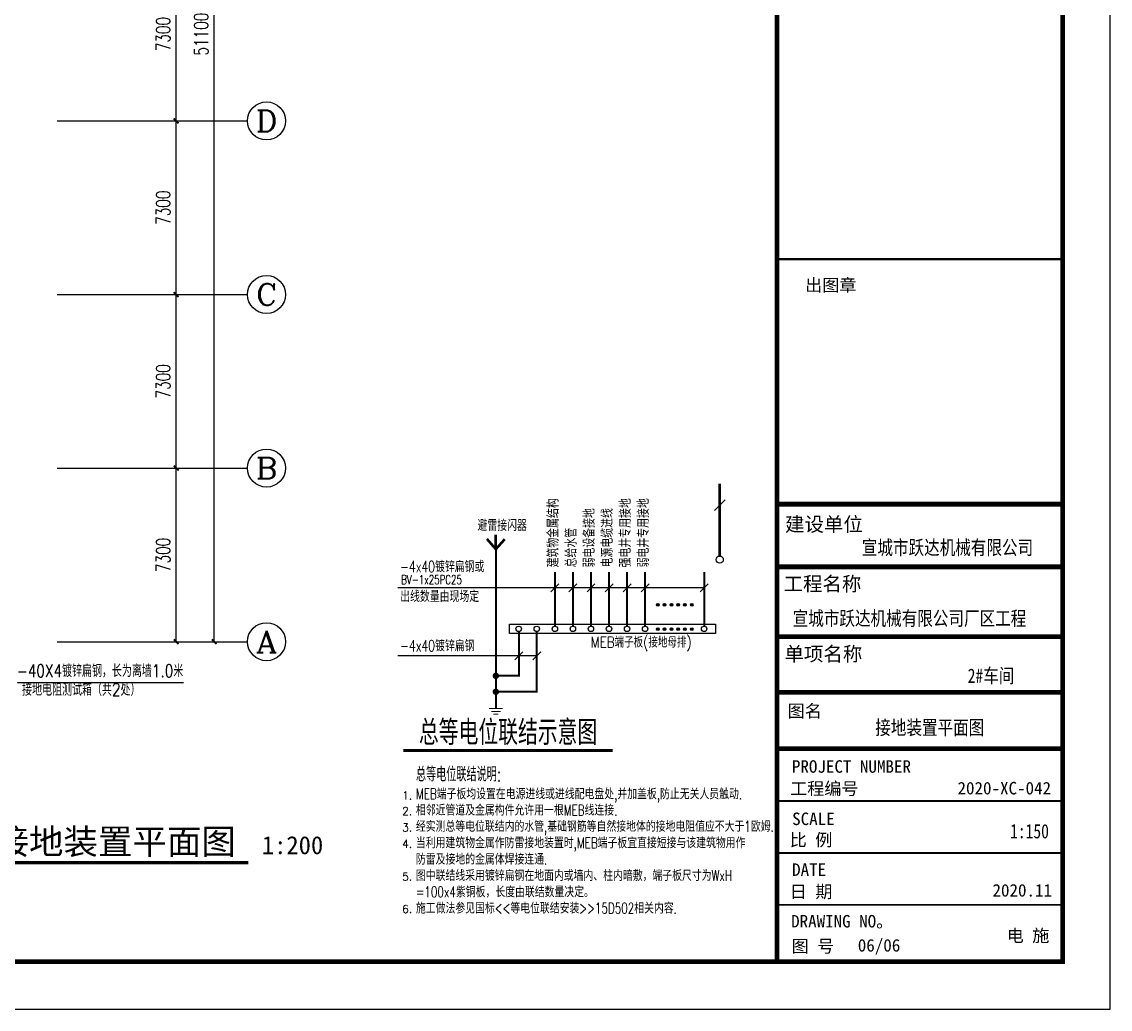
# Model space of a CAD drawing. Extents: x 1680110 to 2699828, y 269661 to 891349.
# Drawn here: x 2434440 to 2480218, y 389232 to 430757 of the extents above; entities that cross this region are included whole.
import ezdxf
from ezdxf.enums import TextEntityAlignment as Align

# ---------------------------------------------------------------- set-up
doc = ezdxf.new("R2010")
doc.units = 0
doc.header["$LTSCALE"] = 1000
doc.header["$MEASUREMENT"] = 0
doc.linetypes.add('DASHDOT', pattern=[25.4, 12.7, -6.35, 0, -6.35])
for name, color, linetype in [('AXIS', 3, 'Continuous'), ('AXIS_TEXT', 7, 'Continuous'), ('DIM-照明', 3, 'Continuous'), ('DIM-箱柜', 3, 'Continuous'), ('DIM_SYMB', 3, 'Continuous'), ('PUB_TITLE', 4, 'Continuous'), ('TEXT', 7, 'Continuous'), ('中文', 2, 'Continuous'), ('图框', 4, 'Continuous'), ('数字', 3, 'Continuous')]:
    doc.layers.add(name, color=color, linetype=linetype)
doc.layers.add('照明平面设备层', color=11, linetype='Continuous', lineweight=20)
doc.layers.add('照明线路', color=1, linetype='Continuous', lineweight=50)
doc.styles.add('-黑体', font='simhei.ttf', dxfattribs={"width": 0.8})
doc.styles.add('_TCH_AXIS', font='COMPLEX', dxfattribs={"bigfont": 'GBCBIG'})
doc.styles.add('_TCH_DIM_T3', font='SIMPLEX', dxfattribs={"width": 0.705882, "bigfont": 'GBCBIG'})
doc.styles.add('_TEL_DIM', font='SIMPLEX', dxfattribs={"width": 0.8, "height": 3.5, "bigfont": 'HZTXT'})
doc.styles.add('ACC', font='txt.shx', dxfattribs={"width": 0.9, "bigfont": 'hztxt.shx'})
doc.styles.add('COMPLEX', font='COMPLEX')
doc.styles.add('HZTXT', font='txt', dxfattribs={"width": 0.7, "height": 300, "bigfont": 'HZTXT'})
doc.styles.add('ROMANC', font='romanc', dxfattribs={"width": 0.8})
doc.styles.add('宋体', font='')
doc.styles.add('黑体', font='simhei.ttf')
doc.styles.get('宋体').set_extended_font_data('NSimSun')
doc.dimstyles.new('_TCH_ARCH&&200', dxfattribs={"dimtxt": 595, "dimasz": 200, "dimexe": 500, "dimexo": 600, "dimgap": 252.5, "dimtad": 1, "dimdec": 0, "dimzin": 0, "dimdsep": 46, "dimtxsty": '_TCH_DIM_T3', "dimblk": 'ARCHTICK', "dimcen": 0.09, "dimclrt": 7, "dimazin": 2, "dimtfac": 1, "dimtdec": 0, "dimtix": 1, "dimtmove": 2, "dimatfit": 3, "dimfxl": 0, "dimtolj": 1, "dimtzin": 0, "dimarcsym": 0})

# ---------------------------------------------------------------- blocks, each defined once
blk = doc.blocks.new('A$C31D40216')
at = {"layer": '图框', "color": 4}
for points, const_width in [([(74, 60000), (74, 0)], 148), ([(74, 14429), (9055, 14429)], 149), ([(74, 12453), (9058, 12453)], 149), ([(74, 10252), (9088, 10252)], 149), ([(74, 8496), (9088, 8496)], 149), ([(74, 6719), (9088, 6719)], 149), ([(74, 5071), (9088, 5071)], 60.5), ([(74, 3426), (9088, 3426)], 60.5), ([(74, 1793), (9088, 1793)], 60.5)]:
    blk.add_lwpolyline(points, dxfattribs=dict(at, const_width=const_width))
at = {"layer": '图框', "color": 0, "const_width": 75}
blk.add_lwpolyline([(74, 22160), (9088, 22160)], dxfattribs=at)
at = {"layer": 'TEXT', "color": 3, "style": '-黑体', "width": 0.8}
for s, height, p in [('宣城市跃达机械有限公司', 450.22, (2752, 12837)), ('宣城市跃达机械有限公司厂区工程', 450.22, (571, 10603)), ('2#车间', 450.2, (6092, 8794)), ('1:150', 450.2, (7429, 3890))]:
    blk.add_text(s, height=height, dxfattribs=at).set_placement(p)
at = {"layer": '图框', "color": 4}
for s, height, style, p in [('出图章', 394.4, '黑体', (967, 21139)), ('建设单位', 450, '黑体', (331, 13570)), ('工程名称', 450, '黑体', (282, 11692)), ('单项名称', 450, '黑体', (312, 9482)), ('图名', 394.4, '黑体', (415, 7709)), ('工程编号', 394.4, '黑体', (493, 5262)), ('2020-XC-042', 394.42, '宋体', (5770, 5275)), ('SCALE', 394.4, '黑体', (555, 4308)), ('比 例', 394.4, '黑体', (479, 3644)), ('DATE', 394.4, '黑体', (553, 2706)), ('日 期', 394.4, '黑体', (479, 2011)), ('2020.11', 394.4, '宋体', (6874, 2053)), ('DRAWING NO。', 394.42, '黑体', (522, 1078)), ('图 号', 394.4, '黑体', (535, 291))]:
    blk.add_text(s, height=height, dxfattribs=dict(at, style=style)).set_placement(p)
at = {"layer": '图框', "color": 0, "style": '黑体'}
blk.add_text('PROJECT NUMBER', height=394.42, dxfattribs=at).set_placement((546, 5959))
at = {"layer": '图框', "color": 3, "style": '宋体'}
blk.add_text('电 施', height=394.4, dxfattribs=at).set_placement((7323, 625))
blk = doc.blocks.new('_ArchTick')
at = {"color": 0, "linetype": 'ByBlock', "const_width": 0.4}
blk.add_lwpolyline([(-0.5, -0.5), (0.5, 0.5)], dxfattribs=at)
blk = doc.blocks.new('*D61')
at = {"layer": 'AXIS', "color": 0, "lineweight": -2, "transparency": 16777216}
for p, q in [((2436533, 411988), (2441433, 411988)), ((2440933, 404688), (2440933, 411988)), ((2436533, 404688), (2441433, 404688))]:
    blk.add_line(p, q, dxfattribs=at)
at = {"layer": 'Defpoints', "color": 0, "transparency": 16777216}
for p in [(2435933, 411988), (2440933, 411988), (2435933, 404688)]:
    blk.add_point(p, dxfattribs=at)
at = {"layer": 'AXIS', "color": 0, "lineweight": -2, "transparency": 16777216, "xscale": 200, "yscale": 200, "zscale": 200}
for p, rotation in [((2440933, 411988), 90), ((2440933, 404688), 270)]:
    blk.add_blockref('_ArchTick', p, dxfattribs=dict(at, rotation=rotation))
at = {"layer": 'AXIS', "color": 7, "transparency": 16777216, "insert": (2440383, 408338), "char_height": 595, "attachment_point": 5, "rotation": 90, "style": '_TCH_DIM_T3'}
blk.add_mtext('\\A1;7300', dxfattribs=at)
blk = doc.blocks.new('*D62')
at = {"layer": 'AXIS', "color": 0, "lineweight": -2, "transparency": 16777216}
for p, q in [((2436533, 419288), (2441433, 419288)), ((2440933, 411988), (2440933, 419288)), ((2436533, 411988), (2441433, 411988))]:
    blk.add_line(p, q, dxfattribs=at)
at = {"layer": 'Defpoints', "color": 0, "transparency": 16777216}
for p in [(2435933, 419288), (2440933, 419288), (2435933, 411988)]:
    blk.add_point(p, dxfattribs=at)
at = {"layer": 'AXIS', "color": 0, "lineweight": -2, "transparency": 16777216, "xscale": 200, "yscale": 200, "zscale": 200}
for p, rotation in [((2440933, 419288), 90), ((2440933, 411988), 270)]:
    blk.add_blockref('_ArchTick', p, dxfattribs=dict(at, rotation=rotation))
at = {"layer": 'AXIS', "color": 7, "transparency": 16777216, "insert": (2440383, 415638), "char_height": 595, "attachment_point": 5, "rotation": 90, "style": '_TCH_DIM_T3'}
blk.add_mtext('\\A1;7300', dxfattribs=at)
blk = doc.blocks.new('*D63')
at = {"layer": 'AXIS', "color": 0, "lineweight": -2, "transparency": 16777216}
for p, q in [((2436533, 426588), (2441433, 426588)), ((2440933, 419288), (2440933, 426588)), ((2436533, 419288), (2441433, 419288))]:
    blk.add_line(p, q, dxfattribs=at)
at = {"layer": 'Defpoints', "color": 0, "transparency": 16777216}
for p in [(2435933, 426588), (2440933, 426588), (2435933, 419288)]:
    blk.add_point(p, dxfattribs=at)
at = {"layer": 'AXIS', "color": 0, "lineweight": -2, "transparency": 16777216, "xscale": 200, "yscale": 200, "zscale": 200}
for p, rotation in [((2440933, 426588), 90), ((2440933, 419288), 270)]:
    blk.add_blockref('_ArchTick', p, dxfattribs=dict(at, rotation=rotation))
at = {"layer": 'AXIS', "color": 7, "transparency": 16777216, "insert": (2440383, 422938), "char_height": 595, "attachment_point": 5, "rotation": 90, "style": '_TCH_DIM_T3'}
blk.add_mtext('\\A1;7300', dxfattribs=at)
blk = doc.blocks.new('*D64')
at = {"layer": 'AXIS', "color": 0, "lineweight": -2, "transparency": 16777216}
for p, q in [((2436533, 433888), (2441433, 433888)), ((2440933, 426588), (2440933, 433888)), ((2436533, 426588), (2441433, 426588))]:
    blk.add_line(p, q, dxfattribs=at)
at = {"layer": 'Defpoints', "color": 0, "transparency": 16777216}
for p in [(2435933, 433888), (2440933, 433888), (2435933, 426588)]:
    blk.add_point(p, dxfattribs=at)
at = {"layer": 'AXIS', "color": 0, "lineweight": -2, "transparency": 16777216, "xscale": 200, "yscale": 200, "zscale": 200}
for p, rotation in [((2440933, 433888), 90), ((2440933, 426588), 270)]:
    blk.add_blockref('_ArchTick', p, dxfattribs=dict(at, rotation=rotation))
at = {"layer": 'AXIS', "color": 7, "transparency": 16777216, "insert": (2440383, 430238), "char_height": 595, "attachment_point": 5, "rotation": 90, "style": '_TCH_DIM_T3'}
blk.add_mtext('\\A1;7300', dxfattribs=at)
blk = doc.blocks.new('*D68')
at = {"layer": 'AXIS', "color": 0, "lineweight": -2, "transparency": 16777216}
for p, q in [((2436533, 455788), (2443033, 455788)), ((2442533, 404688), (2442533, 455788)), ((2436533, 404688), (2443033, 404688))]:
    blk.add_line(p, q, dxfattribs=at)
at = {"layer": 'Defpoints', "color": 0, "transparency": 16777216}
for p in [(2435933, 455788), (2442533, 455788), (2435933, 404688)]:
    blk.add_point(p, dxfattribs=at)
at = {"layer": 'AXIS', "color": 0, "lineweight": -2, "transparency": 16777216, "xscale": 200, "yscale": 200, "zscale": 200}
for p, rotation in [((2442533, 455788), 90), ((2442533, 404688), 270)]:
    blk.add_blockref('_ArchTick', p, dxfattribs=dict(at, rotation=rotation))
at = {"layer": 'AXIS', "color": 7, "transparency": 16777216, "insert": (2441983, 430238), "char_height": 595, "attachment_point": 5, "rotation": 90, "style": '_TCH_DIM_T3'}
blk.add_mtext('\\A1;51100', dxfattribs=at)
blk = doc.blocks.new('_AXISO')
blk.add_circle((0, 0), 0.5)
at = {"layer": 'AXIS_TEXT', "style": 'COMPLEX', "width": 1.041667}
blk.add_attdef('A', text='', height=0.56, dxfattribs=at).set_placement((-0.25, -0.28), (0.25, -0.28), align=Align.FIT)

msp = doc.modelspace()

# ---------------------------------------------------------------- hatches: boundary and pattern name
at = {"layer": '中文', "linetype": 'ByBlock'}
for points in [[(2461248.8, 406243.3, 1), (2461135, 406243.3, 1)], [(2461533.5, 406243.3, 1), (2461419.6, 406243.3, 1)], [(2461818.1, 406243.3, 1), (2461704.3, 406243.3, 1)], [(2462102.8, 406243.3, 1), (2461988.9, 406243.3, 1)], [(2462387.4, 406243.3, 1), (2462273.6, 406243.3, 1)], [(2462672.1, 406243.3, 1), (2462558.2, 406243.3, 1)], [(2461248.8, 405216.4, 1), (2461135, 405216.4, 1)], [(2461533.5, 405216.4, 1), (2461419.6, 405216.4, 1)], [(2461818.1, 405216.4, 1), (2461704.3, 405216.4, 1)], [(2462102.8, 405216.4, 1), (2461988.9, 405216.4, 1)], [(2462387.4, 405216.4, 1), (2462273.6, 405216.4, 1)], [(2462672.1, 405216.4, 1), (2462558.2, 405216.4, 1)]]:
    msp.add_hatch(color=256, dxfattribs=at).paths.add_polyline_path(points)
h = msp.add_hatch(color=256, dxfattribs=at)
edge = h.paths.add_edge_path()
edge.add_ellipse((2454380.3, 403253.1), major_axis=(-10.1, 136.3), ratio=1, start_angle=0, end_angle=360)
h = msp.add_hatch(color=256, dxfattribs=at)
edge = h.paths.add_edge_path()
edge.add_ellipse((2454380.3, 402581.2), major_axis=(-10.1, 136.3), ratio=1, start_angle=0, end_angle=360)

# ---------------------------------------------------------------- linework, layer by layer
at = {"layer": 'AXIS'}
for p, q in [((2435933.4, 426588), (2443933.4, 426588)), ((2435933.4, 419288), (2443933.4, 419288)), ((2435933.4, 411988), (2443933.4, 411988)), ((2435933.4, 404688), (2443933.4, 404688))]:
    msp.add_line(p, q, dxfattribs=at)
at = {"layer": 'DIM-照明'}
msp.add_line((2434263.2, 402974.9), (2441239, 402974.9), dxfattribs=at)
at = {"layer": 'DIM_SYMB', "const_width": 140}
msp.add_lwpolyline([(2433293.1, 395401.4), (2443975.6, 395401.4)], dxfattribs=at)
at = {"layer": 'PUB_TITLE'}
msp.add_lwpolyline([(2361418.2, 389232.4), (2480218.2, 389232.4), (2480218.2, 473232.4), (2361418.2, 473232.4)], close=True, dxfattribs=at)
at = {"layer": 'PUB_TITLE', "const_width": 200}
msp.add_lwpolyline([(2366418.2, 391232.4), (2478218.2, 391232.4), (2478218.2, 471232.4), (2366418.2, 471232.4)], close=True, dxfattribs=at)
at = {"layer": '中文', "linetype": 'ByBlock'}
for p, q in [((2464020.4, 410657.8, 0), (2463572.8, 410210.8, 0)), ((2457030.3, 407114.5, 0), (2456694.6, 406779.3, 0)), ((2457789.4, 407114.5, 0), (2457453.7, 406779.3, 0)), ((2458548.5, 407114.5, 0), (2458212.8, 406779.3, 0)), ((2459307.5, 407114.5, 0), (2458971.9, 406779.3, 0)), ((2460066.6, 407114.5, 0), (2459730.9, 406779.3, 0)), ((2460825.7, 407114.5, 0), (2460490, 406779.3, 0)), ((2463309, 407114.5, 0), (2462973.4, 406779.3, 0)), ((2455514.6, 404259.8, 0), (2455179, 403924.5, 0)), ((2456267.1, 404259.8, 0), (2455931.4, 403924.5, 0))]:
    msp.add_line(p, q, dxfattribs=at)
at = {"layer": '中文', "ltscale": 1200}
for p, q in [((2463141.2, 406946.9, 0), (2450253.3, 406946.9, 0)), ((2456099.3, 404092.2, 0), (2450253.3, 404092.2, 0))]:
    msp.add_line(p, q, dxfattribs=at)
at = {"layer": '中文', "linetype": 'ByBlock', "elevation": 0}
msp.add_lwpolyline([(2454946.4, 405418.9), (2463611.1, 405418.9), (2463611.1, 405039.1), (2454946.4, 405039.1)], close=True, dxfattribs=at)
at = {"layer": '中文', "const_width": 126.5, "elevation": 0}
msp.add_lwpolyline([(2450489.2, 400107.4), (2459290.7, 400107.4)], dxfattribs=at)
at = {"layer": '中文', "linetype": 'ByBlock'}
for centre, radius in [((2463793.9, 408139.6, 0), 152.1), ((2461191.9, 406243.3, 0), 56.9), ((2461476.6, 406243.3, 0), 56.9), ((2461761.2, 406243.3, 0), 56.9), ((2462045.9, 406243.3, 0), 56.9), ((2462330.5, 406243.3, 0), 56.9), ((2462615.2, 406243.3, 0), 56.9), ((2455340.2, 405225.9, 0), 114.1), ((2456099.3, 405225.9, 0), 114.1), ((2456860.4, 405225.9, 0), 114.1), ((2457619.5, 405225.9, 0), 114.1), ((2458378.6, 405225.9, 0), 114.1), ((2459137.6, 405225.9, 0), 114.1), ((2459896.7, 405225.9, 0), 114.1), ((2460655.8, 405225.9, 0), 114.1), ((2461191.9, 405216.4, 0), 56.9), ((2461476.6, 405216.4, 0), 56.9), ((2461761.2, 405216.4, 0), 56.9), ((2462045.9, 405216.4, 0), 56.9), ((2462330.5, 405216.4, 0), 56.9), ((2462615.2, 405216.4, 0), 56.9), ((2463139.1, 405225.9, 0), 114.1)]:
    msp.add_circle(centre, radius, dxfattribs=at)
at = {"layer": '照明平面设备层', "ltscale": 1200}
for p, q in [((2454095.7, 401880.6, 0), (2454665, 401880.6, 0)), ((2454190.6, 401759.4, 0), (2454570.1, 401759.4, 0)), ((2454285.5, 401641.8, 0), (2454475.2, 401641.8, 0))]:
    msp.add_line(p, q, dxfattribs=at)
at = {"layer": '照明线路', "ltscale": 1.2}
for q in [(2454009.6, 408999, 0), (2454380.3, 409188.4, 0), (2454751.1, 408999, 0)]:
    msp.add_line((2454380.3, 408578.8, 0), q, dxfattribs=at)
at = {"layer": '照明线路', "ltscale": 1.2, "elevation": 0}
for points, const_width in [([(2463796.6, 408291.7), (2463796.6, 411339.4)], 113.9), ([(2454380.3, 401880.6), (2454380.3, 408578.8)], 85.4), ([(2456862.5, 405340), (2456862.5, 407625.7)], 85.4), ([(2457621.5, 405340), (2457621.5, 407625.7)], 85.4), ([(2458380.6, 405340), (2458380.6, 407625.7)], 85.4), ([(2459139.7, 405340), (2459139.7, 407625.7)], 85.4), ([(2459898.8, 405340), (2459898.8, 407625.7)], 85.4), ([(2460657.8, 405340), (2460657.8, 407625.7)], 85.4), ([(2463141.2, 405340), (2463141.2, 407625.7)], 85.4), ([(2455346.8, 405112), (2455346.8, 403253.1), (2454380.3, 403253.1)], 85.4), ([(2456099.3, 405111.8), (2456099.3, 402581.2), (2454380.3, 402581.2)], 85.4)]:
    msp.add_lwpolyline(points, dxfattribs=dict(at, const_width=const_width))

# ---------------------------------------------------------------- block references
at = {"xscale": 1.333333333333333, "yscale": 1.333333333333333, "zscale": 1.333333333333333}
msp.add_blockref('A$C31D40216', (2466101.2, 391232.4), dxfattribs=at)
at = {"layer": 'AXIS'}
ref = msp.add_blockref('_AXISO', (2444733.4, 426588), dxfattribs=dict(at, xscale=1600, yscale=1600, zscale=1600))
ref.add_attrib('A', 'D', dxfattribs={"layer": 'AXIS_TEXT', "height": 905.1, "style": '_TCH_AXIS', "width": 1.235294}).set_placement((2444280.9, 426135.5), (2445186, 426135.5), align=Align.FIT)
ref = msp.add_blockref('_AXISO', (2444733.4, 419288), dxfattribs=dict(at, xscale=1600, yscale=1600, zscale=1600))
ref.add_attrib('A', 'C', dxfattribs={"layer": 'AXIS_TEXT', "height": 905.1, "style": '_TCH_AXIS', "width": 1.4}).set_placement((2444280.9, 418835.5), (2445186, 418835.5), align=Align.FIT)
ref = msp.add_blockref('_AXISO', (2444733.4, 411988), dxfattribs=dict(at, xscale=1600, yscale=1600, zscale=1600))
ref.add_attrib('A', 'B', dxfattribs={"layer": 'AXIS_TEXT', "height": 905.1, "style": '_TCH_AXIS', "width": 1.235294}).set_placement((2444280.9, 411535.5), (2445186, 411535.5), align=Align.FIT)
ref = msp.add_blockref('_AXISO', (2444733.4, 404688), dxfattribs=dict(at, xscale=1600, yscale=1600, zscale=1600))
ref.add_attrib('A', 'A', dxfattribs={"layer": 'AXIS_TEXT', "height": 905.1, "style": '_TCH_AXIS', "width": 1.166667}).set_placement((2444280.9, 404235.5), (2445186, 404235.5), align=Align.FIT)

# ---------------------------------------------------------------- texts
at = {"layer": 'DIM-箱柜', "color": 7, "style": '_TEL_DIM', "width": 0.8}
for s, p in [('-40X4镀锌扁钢，长为离墙1.0米', (2434224.4, 403200.3)), ('接地电阻测试箱（共2处）', (2434452.3, 402412))]:
    msp.add_text(s, height=525, dxfattribs=at).set_placement(p)
at = {"layer": 'DIM_SYMB', "color": 7, "style": '宋体'}
for s, height, p in [('接地装置平面图', 1063.29, (2433293.1, 395751.8)), ('1:200', 759.49, (2444535.6, 395751.8))]:
    msp.add_text(s, height=height, dxfattribs=at).set_placement(p)
at = {"layer": 'TEXT', "color": 3, "style": '-黑体', "width": 0.8}
msp.add_text('接地装置平面图', height=600.3, dxfattribs=at).set_placement((2470336.2, 400779.1))
at = {"layer": '中文', "linetype": 'ByBlock'}
for s, height, style, width, p in [('避雷接闪器', 474.42, 'ACC', 0.7, (2453606.5, 409345.4, 0)), ('-4x40镀锌扁钢或', 474.42, 'ACC', 0.7, (2450354.4, 407609.4, 0)), ('出线数量由现场定', 474.42, 'ACC', 0.7, (2450354.4, 406355.2, 0)), ('-4x40镀锌扁钢', 474.42, 'ACC', 0.7, (2450354.4, 404281.6, 0)), ('MEB端子板(接地母排)', 455.443, 'HZTXT', 0.8, (2458372, 404441.6, 0)), ('总等电位联结说明:', 607.26, 'ACC', 0.7, (2451017.6, 398809.9, 0)), ('MEB端子板均设置在电源进线或进线配电盘处,并加盖板,防止无关人员触动.', 455.443, 'ACC', 0.7, (2451017.6, 398060.1, 0)), ('相邻近管道及金属构件允许用一根MEB线连接.', 455.443, 'ACC', 0.7, (2451017.6, 397376.9, 0)), ('经实测总等电位联结内的水管,基础钢筋等自然接地体的接地电阻值应不大于1欧姆.', 455.443, 'ACC', 0.7, (2451017.6, 396693.8, 0)), ('当利用建筑物金属作防雷接地装置时,MEB端子板宜直接短接与该建筑物用作', 455.443, 'ACC', 0.7, (2451017.6, 396001.9, 0)), ('防雷及接地的金属体焊接连通.', 455.443, 'ACC', 0.7, (2451017.6, 395313.1, 0)), ('图中联结线采用镀锌扁钢在地面内或墙内、柱内暗敷，端子板尺寸为WxH', 455.443, 'ACC', 0.7, (2451017.6, 394627.6, 0)), ('=100x4紫铜板，长度由联结数量决定。', 455.443, 'ACC', 0.7, (2451017.6, 393938.8, 0)), ('施工做法参见国标<<等电位联结安装>>15D502相关内容.', 455.443, 'ACC', 0.7, (2451017.6, 393255.6, 0))]:
    msp.add_text(s, height=height, dxfattribs=dict(at, style=style, width=width)).set_placement(p)
at = {"layer": '中文', "linetype": 'ByBlock', "style": 'ACC', "width": 0.7}
for s, p in [('建筑物金属结构', (2457021, 407812.8, 0)), ('弱电设备接地', (2458539.1, 407812.8, 0)), ('电源电缆进线', (2459298.2, 407812.8, 0)), ('强电井专用接地', (2460057.3, 407812.8, 0)), ('弱电井专用接地', (2460816.3, 407812.8, 0)), ('总给水管', (2457780, 407812.8, 0))]:
    msp.add_text(s, height=474.42, rotation=90, dxfattribs=at).set_placement(p)
at = {"layer": '中文', "style": 'ACC', "width": 0.8}
msp.add_text('总等电位联结示意图', height=1041.86, dxfattribs=at).set_placement((2451143.8, 400345.4, 0))
at = {"layer": '中文', "linetype": 'DASHDOT', "ltscale": 0.01, "style": 'ROMANC'}
for s, p in [('1.', (2450434.9, 398056.5, 0)), ('2.', (2450434.9, 397397.6, 0)), ('3.', (2450434.9, 396706.9, 0)), ('4.', (2450434.9, 396023.6, 0)), ('5.', (2450434.9, 394640.7, 0)), ('6.', (2450434.9, 393277.3, 0))]:
    msp.add_text(s, height=333.99, dxfattribs=at).set_placement(p)
at = {"layer": '图框', "color": 3, "style": '宋体'}
msp.add_text('06/06', height=525.89, dxfattribs=at).set_placement((2469600.8, 391656.9))
at = {"layer": '数字', "ltscale": 0.1, "style": 'ACC', "width": 0.7}
msp.add_text('BV-1x25PC25', height=379.536, dxfattribs=at).set_placement((2450397.3, 407108.7, 0))

# ---------------------------------------------------------------- dimensions: what is measured, and where the dimension line sits
at = {"layer": 'AXIS'}
for p1, p2, distance, picture, middle in [((2435933.4, 404688), (2435933.4, 455788), -6600, '*D68', (2441983.4, 430238)), ((2435933.4, 426588), (2435933.4, 433888), -5000, '*D64', (2440383.4, 430238)), ((2435933.4, 419288), (2435933.4, 426588), -5000, '*D63', (2440383.4, 422938)), ((2435933.4, 411988), (2435933.4, 419288), -5000, '*D62', (2440383.4, 415638)), ((2435933.4, 404688), (2435933.4, 411988), -5000, '*D61', (2440383.4, 408338))]:
    dim = msp.add_aligned_dim(p1=p1, p2=p2, distance=distance, dimstyle='_TCH_ARCH&&200', dxfattribs=at)
    dim.commit()
    dim.dimension.update_dxf_attribs({"geometry": picture, "text_midpoint": middle})

doc.saveas('drawing.dxf')
